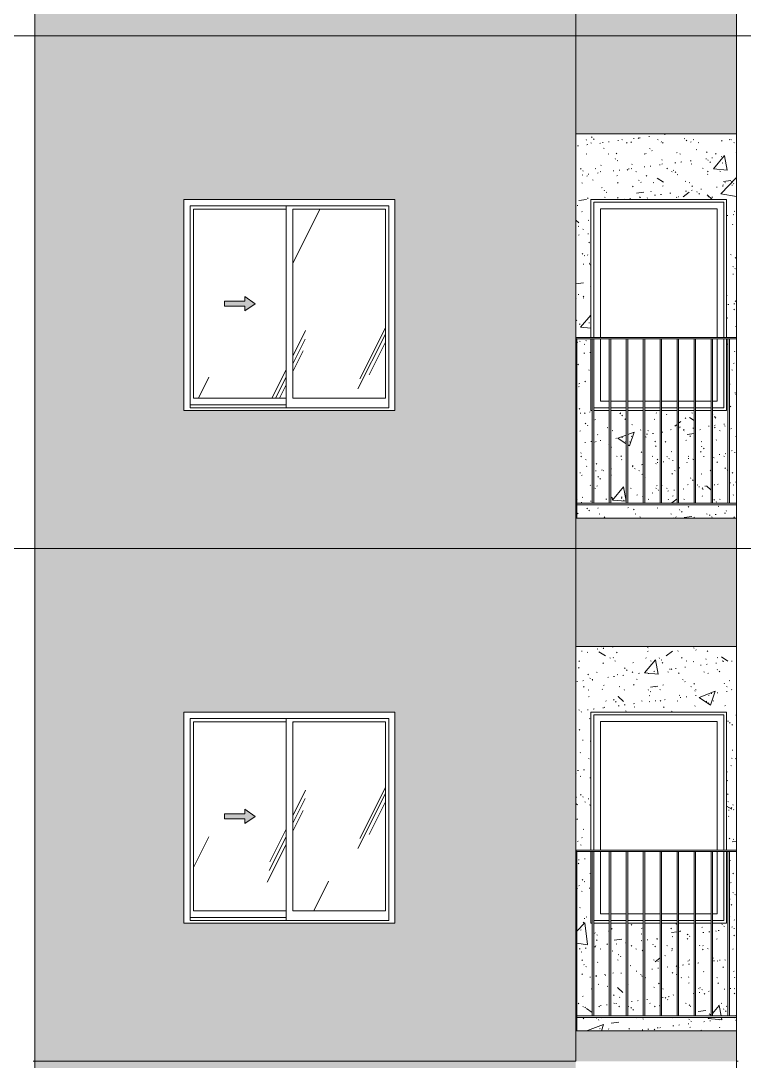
# Model space of a CAD drawing. Header units: millimetres. Extents: x 1240 to 198004, y -7796 to 35300.
# Drawn here: x 56753 to 61552, y 19200 to 26100 of the extents above; entities that cross this region are included whole.
import ezdxf

# ---------------------------------------------------------------- set-up
doc = ezdxf.new("R2010")
doc.units = ezdxf.units.MM
doc.linetypes.add('1 NÉT CALL OUT', pattern=[6, 3, -3])
doc.linetypes.add('Centre', pattern=[31.75, 6.35, -4.7625, 15.875, -4.7625])
for name, color, linetype, lineweight in [('0-1', 7, 'Continuous', 5), ('A-DETL-GENF', 92, 'Continuous', 9), ('A-DETL-GENF-2', 92, '1 NÉT CALL OUT', 9), ('A-FLOR-HRAL', 11, 'Continuous', 9), ('A-FLOR-HRAL-1', 253, 'Continuous', 9), ('A-FLOR-LEVL-2', 51, 'Centre', 9), ('A-GLAZ', 151, 'Continuous', 9), ('A-GLAZ-1', 7, 'Continuous', 9), ('A-GLAZ-3', 7, '1 NÉT CALL OUT', 9), ('A-WALL', 113, 'Continuous', 9), ('A-WALL-PATT-2', 9, 'Continuous', 9), ('A-WALL-PATT-4', 111, 'Continuous', 9), ('I-WALL', 2, 'Continuous', 9), ('I-WALL-1', 7, 'Continuous', 9)]:
    doc.layers.add(name, color=color, linetype=linetype, lineweight=lineweight)
pattern_1 = [(50, (377.7, 0), (1093.104, -95.634), [114.3, -1257.3]), (355, (377.7, 0), (-211.457, 1146.34), [91.44, -1005.84]), (100.451, (468.8, -8), (881.656, 1050.7), [97.14, -1068.54]), (46.184, (377.7, 304.8), (1626.475, -252.257), [171.45, -1885.95]), (96.636, (513.3, 283.8), (1424.416, 1484.565), [145.71, -1602.81]), (351.184, (377.7, 304.8), (1424.43, 1484.55), [137.16, -1508.76]), (21, (530.1, 228.6), (909.686, -613.591), [114.3, -1257.3]), (326, (530.1, 228.6), (370.812, 1105.129), [91.44, -1005.84]), (71.451, (606, 177.5), (1280.503, 491.528), [97.14, -1068.54]), (37.5, (377.74, 0), (18.5313, 507.3303), [50.292, -943.356, 50.292, -970.788, -1009.65]), (37.5, (377.74, 0), (18.5313, 507.3303), [-2014.728, 50.292, -959.358]), (7.5, (377.74, 0), (400.9178, 601.0836), [50.292, -531.876, 50.292, -920.496, -384.81]), (7.5, (377.74, 0), (400.9178, 601.0836), [-1552.956, 50.292, -334.518]), (327.5, (37.9, 0), (813.5452, -34.3737), [50.292, -330.708, 50.292, -1138.428, -1577.34]), (327.5, (37.9, 0), (813.5452, -34.3737), [-1569.72, 50.292, -1527.048]), (317.5, (-114.5, 0), (888.7755, 152.56), [50.292, -445.008, 50.292, -739.14, -1120.14]), (317.5, (-114.5, 0), (888.7755, 152.56), [-1284.732, 50.292, -1069.848])]
pattern_2 = [(37.5, (377.74, 0), (-4.79953, 146.8239), [5.029, -110.795, 5.029, -124.511, -123.825]), (37.5, (377.74, 0), (-4.79953, 146.8239), [-245.364, 5.029, -118.796]), (7.5, (377.74, 0), (134.85743, 215.0472), [5.029, -57.455, 5.029, -99.365, -40.005]), (7.5, (377.74, 0), (134.85743, 215.0472), [-166.878, 5.029, -34.976]), (327.5, (284.02, 0), (237.29776, 0.4316), [5.029, -33.071, 5.029, -132.131, -179.07]), (327.5, (284.02, 0), (237.29776, 0.4316), [-175.26, 5.029, -174.041]), (317.5, (284.02, 0), (229.06706, 66.8792), [5.029, -14.021, 5.029, -84.887, -102.87]), (317.5, (284.02, 0), (229.06706, 66.8792), [-108.966, 5.029, -97.841])]
pattern_3 = [(63.435, (2168, 104.33), (-0.001, 1524.001), [532.463, -2875.304]), (63.435, (644, 104.33), (-0.001, 1524.001), [532.463, -2875.304]), (63.435, (2897.55, 398.8), (-0.001, 1524.001), [532.463, -2875.304]), (63.435, (1373.55, 398.8), (-0.001, 1524.001), [532.463, -2875.304]), (63.435, (2787.1, 294.83), (-0.001, 1524.001), [532.463, -2875.304]), (63.435, (1263.1, 294.83), (-0.001, 1524.001), [532.463, -2875.304]), (63.435, (2674.6, 890.1), (-0.001, 1524.001), [258.802, -3148.965]), (63.435, (1150.6, 890.1), (-0.001, 1524.001), [258.802, -3148.965]), (63.435, (2600.96, 797.95), (-0.001, 1524.001), [532.463, -2875.304]), (63.435, (1076.96, 797.95), (-0.001, 1524.001), [532.463, -2875.304]), (63.435, (2613.95, 864.1), (-0.001, 1524.001), [532.463, -2875.304]), (63.435, (1089.95, 864.1), (-0.001, 1524.001), [532.463, -2875.304]), (63.435, (1999.1, 573.94), (-0.001, 1524.001), [532.463, -2875.304]), (63.435, (475.1, 573.94), (-0.001, 1524.001), [532.463, -2875.304]), (63.435, (2012.1, 651.9), (-0.001, 1524.001), [532.463, -2875.304]), (63.435, (488.1, 651.9), (-0.001, 1524.001), [532.463, -2875.304]), (63.435, (2015.6, 708.1), (-0.001, 1524.001), [532.463, -2875.304]), (63.435, (491.6, 708.1), (-0.001, 1524.001), [532.463, -2875.304])]
pattern_4 = [(63.435, (2168, 104.33), (-0.001, 1524.001), [532.463, -2875.304]), (63.435, (644, 104.33), (-0.001, 1524.001), [532.463, -2875.304]), (63.435, (2897.55, 398.8), (-0.001, 1524.001), [532.463, -2875.304]), (63.435, (1373.55, 398.8), (-0.001, 1524.001), [532.463, -2875.304]), (63.435, (2787.1, 294.83), (-0.001, 1524.001), [532.463, -2875.304]), (63.435, (1263.1, 294.83), (-0.001, 1524.001), [532.463, -2875.304]), (63.435, (2674.6, 890.1), (-0.001, 1524.001), [258.802, -3148.965]), (63.435, (1150.6, 890.1), (-0.001, 1524.001), [258.802, -3148.965]), (63.435, (2600.96, 797.95), (-0.001, 1524.001), [532.463, -2875.304]), (63.435, (1076.96, 797.95), (-0.001, 1524.001), [532.463, -2875.304]), (63.435, (2613.95, 864.1), (-0.001, 1524.001), [532.463, -2875.304]), (63.435, (1089.95, 864.1), (-0.001, 1524.001), [532.463, -2875.304]), (63.435, (1999.1, 573.94), (-0.001, 1524.001), [532.463, -2875.304]), (63.435, (475.1, 573.94), (-0.001, 1524.001), [532.463, -2875.304]), (63.435, (2012.1, 651.9), (-0.001, 1524.001), [532.463, -2875.304]), (63.435, (488.1, 651.9), (-0.001, 1524.001), [532.463, -2875.304]), (63.435, (2015.6, 708.1), (-0.001, 1524.001), [532.463, -2875.304]), (63.435, (491.6, 708.1), (-0.001, 1524.001), [532.463, -2875.304])]

# ---------------------------------------------------------------- blocks, each defined once
blk = doc.blocks.new('M_Fixed - 900 x 1400-901191-TKCS_MẶT ĐỨNG NỘI KHU 1')
at = {"layer": 'A-GLAZ-1'}
for p, q in [((68756, 7896), (69618, 7896)), ((68756, 7000), (68756, 7896)), ((69618, 7896), (69618, 7000)), ((68800, 7852), (69574, 7852)), ((68800, 7000), (68800, 7852)), ((69574, 7852), (69574, 7000)), ((68800, 6578), (68800, 6990)), ((69574, 6990), (69574, 6578)), ((69618, 6990), (69618, 6534)), ((68859, 6578), (68800, 6578)), ((68971.5, 6578), (68869, 6578)), ((69084, 6578), (68981.5, 6578)), ((69196.5, 6578), (69094, 6578)), ((69309, 6578), (69206.5, 6578)), ((69421.5, 6578), (69319, 6578)), ((69534, 6578), (69431.5, 6578)), ((69574, 6578), (69544, 6578)), ((68859, 6534), (68756.5, 6534)), ((68971.5, 6534), (68869, 6534)), ((69084, 6534), (68981.5, 6534)), ((69196.5, 6534), (69094, 6534)), ((69309, 6534), (69206.5, 6534)), ((69421.5, 6534), (69319, 6534)), ((69534, 6534), (69431.5, 6534)), ((69618, 6534), (69544, 6534))]:
    blk.add_line(p, q, dxfattribs=at)
blk = doc.blocks.new('Railing - 10mm-901206-TKCS_MẶT ĐỨNG NỘI KHU 1')
at = {"layer": 'A-FLOR-HRAL-1'}
for p, q in [((68746.5, 5900), (68746.5, 6990)), ((68756.5, 5900), (68756.5, 6990))]:
    blk.add_line(p, q, dxfattribs=at)
blk = doc.blocks.new('Railing - 50 x 10mm-V11-TKCS_MẶT ĐỨNG NỘI KHU 1')
at = {"layer": 'A-FLOR-HRAL-1'}
for p in [(60434.9, 6990), (60441.9, 5801.2)]:
    blk.add_line(p, (60441.9, 6990), dxfattribs=at)
blk = doc.blocks.new('Railing - Railing-V156-TKCS_MẶT ĐỨNG NỘI KHU 1')
at = {"layer": 'A-FLOR-HRAL-1'}
for p, q in [((60436.9, 12690), (60436.9, 12700)), ((60436.9, 12700), (61501.9, 12700)), ((61501.9, 12690), (60436.9, 12690))]:
    blk.add_line(p, q, dxfattribs=at)
for name, p in [('Railing - 50 x 10mm-V11-TKCS_MẶT ĐỨNG NỘI KHU 1', (0, 6800)), ('Railing - 10mm-901206-TKCS_MẶT ĐỨNG NỘI KHU 1', (-8202.1, 6800)), ('Railing - 10mm-901206-TKCS_MẶT ĐỨNG NỘI KHU 1', (-8089.6, 6800)), ('Railing - 10mm-901206-TKCS_MẶT ĐỨNG NỘI KHU 1', (-7977.1, 6800)), ('Railing - 10mm-901206-TKCS_MẶT ĐỨNG NỘI KHU 1', (-7864.6, 6800)), ('Railing - 10mm-901206-TKCS_MẶT ĐỨNG NỘI KHU 1', (-7752.1, 6800)), ('Railing - 10mm-901206-TKCS_MẶT ĐỨNG NỘI KHU 1', (-7639.6, 6800)), ('Railing - 10mm-901206-TKCS_MẶT ĐỨNG NỘI KHU 1', (-7527.1, 6800)), ('Railing - 10mm-901206-TKCS_MẶT ĐỨNG NỘI KHU 1', (-7414.6, 6800)), ('Railing - 10mm-901206-TKCS_MẶT ĐỨNG NỘI KHU 1', (-7302.1, 6800))]:
    blk.add_blockref(name, p)
blk = doc.blocks.new('Top Rail Type - Top Rail_Internal_-883276-TKCS_MẶT ĐỨNG NỘI KHU 1')
at = {"layer": 'A-FLOR-HRAL-1'}
for p, q in [((60436.9, 6990), (60436.9, 7000)), ((61501.9, 7000), (60436.9, 7000)), ((60436.9, 6990), (61501.9, 6990))]:
    blk.add_line(p, q, dxfattribs=at)
blk = doc.blocks.new('NCV_TKTC_TANG 6 - 8_rvt-1-TKCS_MẶT ĐỨNG NỘI KHU 1')
at = {"layer": 'A-WALL-PATT-2'}
h = blk.add_hatch(dxfattribs=at)
h.set_pattern_fill('FP_5', color=256, style=0, pattern_type=2)
h.set_pattern_definition(pattern_1)
h.paths.add_polyline_path([(61342.7, 22801.2), (61501.9, 22801.2), (61501.9, 22890), (60441.9, 22890), (60441.9, 22801.2), (60621.7, 22801.2)])
h.paths.add_polyline_path([(61444.4, 22900), (61444.4, 23990), (61434.9, 23990), (61434.9, 23515), (61341.9, 23515), (61341.9, 22900)])
h.paths.add_polyline_path([(60554.4, 22900), (60656.9, 22900), (60656.9, 23515), (60554.4, 23515), (60554.4, 23497.7)])
h.paths.add_polyline_path([(60666.9, 22900), (60769.4, 22900), (60769.4, 23515), (60666.9, 23515), (60666.9, 23398.3)])
h.paths.add_polyline_path([(60544.4, 22900), (60544.4, 23515), (60534.9, 23515), (60534.9, 23990), (60441.9, 23990), (60441.9, 22900)])
h.paths.add_polyline_path([(60779.4, 22900), (60881.9, 22900), (60881.9, 23515), (60779.4, 23515), (60779.4, 23298.9)])
h.paths.add_polyline_path([(60891.9, 22900), (60994.4, 22900), (60994.4, 23515), (60891.9, 23515), (60891.9, 23199.5)])
h.paths.add_polyline_path([(61004.4, 22900), (61106.9, 22900), (61106.9, 23515), (61004.4, 23515), (61004.4, 23100.1)])
h.paths.add_polyline_path([(61116.9, 22900), (61219.4, 22900), (61219.4, 23515), (61116.9, 23515), (61116.9, 23000.7)])
h.paths.add_polyline_path([(61229.4, 22900), (61331.9, 22900), (61331.9, 23515), (61229.4, 23515), (61229.4, 22901.3)])
h.paths.add_polyline_path([(61454.4, 22900), (61501.9, 22900), (61501.9, 23990), (61454.4, 23990), (61454.4, 23416.9)])
h.paths.add_polyline_path([(60434.9, 23990), (60436.9, 23990), (60436.9, 24000), (60534.9, 24000), (60534.9, 24915), (61434.9, 24915), (61434.9, 24000), (61501.9, 24000), (61501.9, 25350), (60434.9, 25350), (60434.9, 24914.4)])
h = blk.add_hatch(dxfattribs=at)
h.set_pattern_fill('FP_4', color=256, style=0, pattern_type=2)
h.set_pattern_definition(pattern_2)
h.paths.add_polyline_path([(61342.7, 22801.2), (61501.9, 22801.2), (61501.9, 22890), (60441.9, 22890), (60441.9, 22801.2), (60621.7, 22801.2)])
h.paths.add_polyline_path([(61444.4, 22900), (61444.4, 23990), (61434.9, 23990), (61434.9, 23515), (61341.9, 23515), (61341.9, 22900)])
h.paths.add_polyline_path([(60554.4, 22900), (60656.9, 22900), (60656.9, 23515), (60554.4, 23515), (60554.4, 23497.7)])
h.paths.add_polyline_path([(60666.9, 22900), (60769.4, 22900), (60769.4, 23515), (60666.9, 23515), (60666.9, 23398.3)])
h.paths.add_polyline_path([(60544.4, 22900), (60544.4, 23515), (60534.9, 23515), (60534.9, 23990), (60441.9, 23990), (60441.9, 22900)])
h.paths.add_polyline_path([(60779.4, 22900), (60881.9, 22900), (60881.9, 23515), (60779.4, 23515), (60779.4, 23298.9)])
h.paths.add_polyline_path([(60891.9, 22900), (60994.4, 22900), (60994.4, 23515), (60891.9, 23515), (60891.9, 23199.5)])
h.paths.add_polyline_path([(61004.4, 22900), (61106.9, 22900), (61106.9, 23515), (61004.4, 23515), (61004.4, 23100.1)])
h.paths.add_polyline_path([(61116.9, 22900), (61219.4, 22900), (61219.4, 23515), (61116.9, 23515), (61116.9, 23000.7)])
h.paths.add_polyline_path([(61229.4, 22900), (61331.9, 22900), (61331.9, 23515), (61229.4, 23515), (61229.4, 22901.3)])
h.paths.add_polyline_path([(61454.4, 22900), (61501.9, 22900), (61501.9, 23990), (61454.4, 23990), (61454.4, 23416.9)])
h.paths.add_polyline_path([(60434.9, 23990), (60436.9, 23990), (60436.9, 24000), (60534.9, 24000), (60534.9, 24915), (61434.9, 24915), (61434.9, 24000), (61501.9, 24000), (61501.9, 25350), (60434.9, 25350), (60434.9, 24914.4)])
at = {"layer": 'I-WALL-1'}
for p, q in [((60534.9, 24000), (60534.9, 24915)), ((60534.9, 24915), (61434.9, 24915)), ((61434.9, 24915), (61434.9, 24000)), ((60534.9, 23515), (60534.9, 23990)), ((61434.9, 23990), (61434.9, 23515)), ((60544.4, 23515), (60534.9, 23515)), ((60656.9, 23515), (60554.4, 23515)), ((60769.4, 23515), (60666.9, 23515)), ((60881.9, 23515), (60779.4, 23515)), ((60994.4, 23515), (60891.9, 23515)), ((61106.9, 23515), (61004.4, 23515)), ((61219.4, 23515), (61116.9, 23515)), ((61331.9, 23515), (61229.4, 23515)), ((61434.9, 23515), (61341.9, 23515))]:
    blk.add_line(p, q, dxfattribs=at)
at = {"layer": 'A-FLOR-HRAL'}
for name, p in [('Railing - Railing-V156-TKCS_MẶT ĐỨNG NỘI KHU 1', (0, 10200)), ('Top Rail Type - Top Rail_Internal_-883276-TKCS_MẶT ĐỨNG NỘI KHU 1', (0, 17000))]:
    blk.add_blockref(name, p, dxfattribs=at)
at = {"layer": 'A-GLAZ'}
blk.add_blockref('M_Fixed - 900 x 1400-901191-TKCS_MẶT ĐỨNG NỘI KHU 1', (-8202.1, 17000), dxfattribs=at)
blk = doc.blocks.new('NCV_TKTC_TANG 6 - 8_rvt-3-TKCS_MẶT ĐỨNG NỘI KHU 1')
at = {"layer": 'A-WALL-PATT-2'}
h = blk.add_hatch(dxfattribs=at)
h.set_pattern_fill('FP_31', color=256, style=0, pattern_type=2)
h.set_pattern_definition(pattern_1)
h.paths.add_polyline_path([(60621.7, 19401.2), (61501.9, 19401.2), (61501.9, 19490), (60441.9, 19490), (60441.9, 19401.2)])
h.paths.add_polyline_path([(61501.9, 19500), (61501.9, 20590), (61454.4, 20590), (61454.4, 19500)])
h.paths.add_polyline_path([(60554.4, 19500), (60656.9, 19500), (60656.9, 20115), (60554.4, 20115), (60554.4, 20097.7)])
h.paths.add_polyline_path([(60544.4, 19500), (60544.4, 20115), (60534.9, 20115), (60534.9, 20590), (60441.9, 20590), (60441.9, 19500)])
h.paths.add_polyline_path([(60769.4, 19500), (60769.4, 20115), (60666.9, 20115), (60666.9, 19500)])
h.paths.add_polyline_path([(60779.4, 19500), (60881.9, 19500), (60881.9, 20115), (60779.4, 20115), (60779.4, 19898.9)])
h.paths.add_polyline_path([(60891.9, 19500), (60994.4, 19500), (60994.4, 20115), (60891.9, 20115), (60891.9, 19799.5)])
h.paths.add_polyline_path([(61004.4, 19500), (61106.9, 19500), (61106.9, 20115), (61004.4, 20115), (61004.4, 19700.1)])
h.paths.add_polyline_path([(61116.9, 19500), (61219.4, 19500), (61219.4, 20115), (61116.9, 20115), (61116.9, 19600.7)])
h.paths.add_polyline_path([(61229.4, 19500), (61331.9, 19500), (61331.9, 20115), (61229.4, 20115), (61229.4, 19501.3)])
h.paths.add_polyline_path([(61444.4, 19500), (61444.4, 20590), (61434.9, 20590), (61434.9, 20115), (61341.9, 20115), (61341.9, 19500)])
h.paths.add_polyline_path([(60436.9, 20590), (60436.9, 20600), (60534.9, 20600), (60534.9, 21515), (61434.9, 21515), (61434.9, 20600), (61501.9, 20600), (61501.9, 21950), (60434.9, 21950), (60434.9, 20590)])
h = blk.add_hatch(dxfattribs=at)
h.set_pattern_fill('FP_32', color=256, style=0, pattern_type=2)
h.set_pattern_definition(pattern_2)
h.paths.add_polyline_path([(60621.7, 19401.2), (61501.9, 19401.2), (61501.9, 19490), (60441.9, 19490), (60441.9, 19401.2)])
h.paths.add_polyline_path([(61501.9, 19500), (61501.9, 20590), (61454.4, 20590), (61454.4, 19500)])
h.paths.add_polyline_path([(60554.4, 19500), (60656.9, 19500), (60656.9, 20115), (60554.4, 20115), (60554.4, 20097.7)])
h.paths.add_polyline_path([(60544.4, 19500), (60544.4, 20115), (60534.9, 20115), (60534.9, 20590), (60441.9, 20590), (60441.9, 19500)])
h.paths.add_polyline_path([(60769.4, 19500), (60769.4, 20115), (60666.9, 20115), (60666.9, 19500)])
h.paths.add_polyline_path([(60779.4, 19500), (60881.9, 19500), (60881.9, 20115), (60779.4, 20115), (60779.4, 19898.9)])
h.paths.add_polyline_path([(60891.9, 19500), (60994.4, 19500), (60994.4, 20115), (60891.9, 20115), (60891.9, 19799.5)])
h.paths.add_polyline_path([(61004.4, 19500), (61106.9, 19500), (61106.9, 20115), (61004.4, 20115), (61004.4, 19700.1)])
h.paths.add_polyline_path([(61116.9, 19500), (61219.4, 19500), (61219.4, 20115), (61116.9, 20115), (61116.9, 19600.7)])
h.paths.add_polyline_path([(61229.4, 19500), (61331.9, 19500), (61331.9, 20115), (61229.4, 20115), (61229.4, 19501.3)])
h.paths.add_polyline_path([(61444.4, 19500), (61444.4, 20590), (61434.9, 20590), (61434.9, 20115), (61341.9, 20115), (61341.9, 19500)])
h.paths.add_polyline_path([(60436.9, 20590), (60436.9, 20600), (60534.9, 20600), (60534.9, 21515), (61434.9, 21515), (61434.9, 20600), (61501.9, 20600), (61501.9, 21950), (60434.9, 21950), (60434.9, 20590)])
at = {"layer": 'I-WALL-1'}
for p, q in [((60534.9, 20600), (60534.9, 21515)), ((60534.9, 21515), (61434.9, 21515)), ((61434.9, 21515), (61434.9, 20600)), ((60534.9, 20115), (60534.9, 20590)), ((61434.9, 20590), (61434.9, 20115)), ((60544.4, 20115), (60534.9, 20115)), ((60656.9, 20115), (60554.4, 20115)), ((60769.4, 20115), (60666.9, 20115)), ((60881.9, 20115), (60779.4, 20115)), ((60994.4, 20115), (60891.9, 20115)), ((61106.9, 20115), (61004.4, 20115)), ((61219.4, 20115), (61116.9, 20115)), ((61331.9, 20115), (61229.4, 20115)), ((61434.9, 20115), (61341.9, 20115))]:
    blk.add_line(p, q, dxfattribs=at)
at = {"layer": 'A-FLOR-HRAL'}
for name, p in [('Railing - Railing-V156-TKCS_MẶT ĐỨNG NỘI KHU 1', (0, 6800)), ('Top Rail Type - Top Rail_Internal_-883276-TKCS_MẶT ĐỨNG NỘI KHU 1', (0, 13600))]:
    blk.add_blockref(name, p, dxfattribs=at)
at = {"layer": 'A-GLAZ'}
blk.add_blockref('M_Fixed - 900 x 1400-901191-TKCS_MẶT ĐỨNG NỘI KHU 1', (-8202.1, 13600), dxfattribs=at)
blk = doc.blocks.new('1_FAMILY RVT - W01-WxH 1400x1400xmm-V217-TKCS_MẶT ĐỨNG NỘI KHU 1')
at = {"layer": 'A-DETL-GENF-2'}
blk.add_hatch(color=256, dxfattribs=at).paths.add_polyline_path([(58239.8, 20776.5), (58307.5, 20823.9), (58239.8, 20871.4), (58239.8, 20840.9), (58104.3, 20840.9), (58104.3, 20807), (58239.8, 20807)])
at = {"layer": 'A-GLAZ'}
h = blk.add_hatch(dxfattribs=at)
h.set_pattern_fill('FP_2', color=256, style=0, pattern_type=2)
h.set_pattern_definition(pattern_3)
h.paths.add_polyline_path([(57898.8, 20197), (58513.1, 20197), (58513.1, 21450.9), (57898.8, 21450.9), (57898.8, 20811.2)])
h.paths.add_polyline_path([(58239.8, 20776.5), (58239.8, 20807), (58104.3, 20807), (58104.3, 20840.9), (58239.8, 20840.9), (58239.8, 20871.4), (58307.5, 20823.9), (58283.4, 20807)])
h = blk.add_hatch(dxfattribs=at)
h.set_pattern_fill('FP_2', color=256, style=0, pattern_type=2)
h.set_pattern_definition(pattern_3)
h.paths.add_polyline_path([(58557.5, 20197), (59171.8, 20197), (59171.8, 21450.9), (58557.5, 21450.9), (58557.5, 21074.5)])
at = {"layer": 'A-DETL-GENF'}
for p, q in [((58104.3, 20840.9), (58104.3, 20807)), ((58104.3, 20840.9), (58239.8, 20840.9)), ((58239.8, 20840.9), (58104.3, 20840.9)), ((58104.3, 20840.9), (58104.3, 20807)), ((58239.8, 20871.4), (58239.8, 20840.9)), ((58307.5, 20823.9), (58239.8, 20871.4)), ((58307.5, 20823.9), (58239.8, 20871.4)), ((58239.8, 20871.4), (58239.8, 20840.9)), ((58104.3, 20807), (58239.8, 20807)), ((58104.3, 20807), (58239.8, 20807)), ((58307.5, 20823.9), (58239.8, 20776.5)), ((58239.8, 20776.5), (58307.5, 20823.9)), ((58239.8, 20807), (58239.8, 20776.5)), ((58239.8, 20807), (58239.8, 20776.5))]:
    blk.add_line(p, q, dxfattribs=at)
at = {"layer": 'A-GLAZ'}
for p, q in [((59235.3, 21514.4), (57835.3, 21514.4)), ((57835.3, 21514.4), (57835.3, 20114.4)), ((57876.2, 21473.5), (59194.4, 21473.5)), ((57876.2, 20133.5), (57876.2, 21473.5)), ((58513.1, 21473.5), (58513.1, 20133.5)), ((59194.4, 20133.5), (59194.4, 21473.5)), ((59235.3, 21514.4), (59235.3, 20114.4)), ((57898.8, 21450.9), (57898.8, 20197)), ((58513.1, 21450.9), (57898.8, 21450.9)), ((58557.5, 20197), (58557.5, 21450.9)), ((58557.5, 21450.9), (59171.8, 21450.9)), ((59171.8, 21450.9), (59171.8, 20197)), ((58513.1, 20152.5), (57876.2, 20152.5)), ((58513.1, 20152.5), (57876.2, 20152.5)), ((57898.8, 20197), (58513.1, 20197)), ((59171.8, 20197), (58557.5, 20197)), ((59235.3, 20114.4), (57835.3, 20114.4)), ((59194.4, 20133.5), (57876.2, 20133.5))]:
    blk.add_line(p, q, dxfattribs=at)
blk = doc.blocks.new('1_FAMILY RVT - W01-WxH 1400x1400xmm-V234-TKCS_MẶT ĐỨNG NỘI KHU 1')
at = {"layer": 'A-DETL-GENF-2'}
blk.add_hatch(color=256, dxfattribs=at).paths.add_polyline_path([(58239.8, 24176.5), (58307.5, 24223.9), (58239.8, 24271.4), (58239.8, 24240.9), (58104.3, 24240.9), (58104.3, 24207), (58239.8, 24207)])
at = {"layer": 'A-GLAZ'}
h = blk.add_hatch(dxfattribs=at)
h.set_pattern_fill('FP_7', color=256, style=0, pattern_type=2)
h.set_pattern_definition(pattern_4)
h.paths.add_polyline_path([(58038.3, 23597), (58513.1, 23597), (58513.1, 24850.9), (57898.8, 24850.9), (57898.8, 23597)])
h.paths.add_polyline_path([(58239.8, 24176.5), (58239.8, 24207), (58104.3, 24207), (58104.3, 24240.9), (58239.8, 24240.9), (58239.8, 24271.4), (58307.5, 24223.9), (58283.4, 24207)])
h = blk.add_hatch(dxfattribs=at)
h.set_pattern_fill('FP_7', color=256, style=0, pattern_type=2)
h.set_pattern_definition(pattern_4)
h.paths.add_polyline_path([(58557.5, 23597), (59171.8, 23597), (59171.8, 24850.9), (58557.5, 24850.9), (58557.5, 23861.1)])
at = {"layer": 'A-DETL-GENF'}
for p, q in [((58104.3, 24240.9), (58104.3, 24207)), ((58104.3, 24240.9), (58239.8, 24240.9)), ((58239.8, 24240.9), (58104.3, 24240.9)), ((58104.3, 24240.9), (58104.3, 24207)), ((58239.8, 24271.4), (58239.8, 24240.9)), ((58307.5, 24223.9), (58239.8, 24271.4)), ((58307.5, 24223.9), (58239.8, 24271.4)), ((58239.8, 24271.4), (58239.8, 24240.9)), ((58307.5, 24223.9), (58239.8, 24176.5)), ((58239.8, 24176.5), (58307.5, 24223.9)), ((58104.3, 24207), (58239.8, 24207)), ((58104.3, 24207), (58239.8, 24207)), ((58239.8, 24207), (58239.8, 24176.5)), ((58239.8, 24207), (58239.8, 24176.5))]:
    blk.add_line(p, q, dxfattribs=at)
at = {"layer": 'A-GLAZ'}
for p, q in [((59235.3, 24914.4), (57835.3, 24914.4)), ((57835.3, 24914.4), (57835.3, 23514.4)), ((59235.3, 24914.4), (59235.3, 23514.4)), ((57876.2, 24873.5), (59194.4, 24873.5)), ((57876.2, 23533.5), (57876.2, 24873.5)), ((57898.8, 24850.9), (57898.8, 23597)), ((58513.1, 24850.9), (57898.8, 24850.9)), ((58513.1, 24873.5), (58513.1, 23533.5)), ((58557.5, 23597), (58557.5, 24850.9)), ((58557.5, 24850.9), (59171.8, 24850.9)), ((59171.8, 24850.9), (59171.8, 23597)), ((59194.4, 23533.5), (59194.4, 24873.5)), ((58513.1, 23552.5), (57876.2, 23552.5)), ((58513.1, 23552.5), (57876.2, 23552.5)), ((59194.4, 23533.5), (57876.2, 23533.5)), ((57898.8, 23597), (58513.1, 23597)), ((59171.8, 23597), (58557.5, 23597)), ((59235.3, 23514.4), (57835.3, 23514.4))]:
    blk.add_line(p, q, dxfattribs=at)

msp = doc.modelspace()

# ---------------------------------------------------------------- hatches: boundary and pattern name
at = {"layer": 'A-WALL-PATT-4'}
h = msp.add_hatch(color=256, dxfattribs=at)
h.paths.add_polyline_path([(58038.3, 26000), (60434.9, 26000), (60434.9, 29400), (56845.3, 29400), (56845.3, 26000)])
h.paths.add_polyline_path([(59194.4, 26914.4), (57835.3, 26914.4), (57835.3, 28314.4), (59235.3, 28314.4), (59235.3, 26914.4)])
for points in [[(61501.9, 26000), (61501.9, 26201.2), (60434.9, 26201.2), (60434.9, 26000), (60621.7, 26000)], [(61501.9, 25350), (61501.9, 26000), (60434.9, 26000), (60434.9, 25350), (60621.7, 25350)], [(60621.7, 22600), (61501.9, 22600), (61501.9, 22801.2), (60434.9, 22801.2), (60434.9, 22600)], [(61501.9, 21950), (61501.9, 22600), (60434.9, 22600), (60434.9, 21950), (60621.7, 21950)], [(61501.9, 19200), (61501.9, 19401.2), (60434.9, 19401.2), (60434.9, 19200), (60621.7, 19200)]]:
    msp.add_hatch(color=256, dxfattribs=at).paths.add_polyline_path(points)
h = msp.add_hatch(color=256, dxfattribs=at)
h.paths.add_polyline_path([(56845.3, 22600), (60434.9, 22600), (60434.9, 26000), (56845.3, 26000), (56845.3, 22603.5)])
h.paths.add_polyline_path([(57876.2, 23514.4), (57835.3, 23514.4), (57835.3, 24914.4), (59235.3, 24914.4), (59235.3, 23514.4), (58038.3, 23514.4)])
h = msp.add_hatch(color=256, dxfattribs=at)
h.paths.add_polyline_path([(60434.9, 19200), (60434.9, 22600), (56845.3, 22600), (56845.3, 19200), (59330, 19200)])
h.paths.add_polyline_path([(59235.3, 20114.4), (57835.3, 20114.4), (57835.3, 21514.4), (59235.3, 21514.4), (59235.3, 20133.5)])
h = msp.add_hatch(color=256, dxfattribs=at)
h.paths.add_polyline_path([(58038.3, 15800), (60434.9, 15800), (60434.9, 19200), (56845.3, 19200), (56845.3, 15800)])
h.paths.add_polyline_path([(57835.3, 16714.4), (57835.3, 18114.4), (59235.3, 18114.4), (59235.3, 16714.4), (57876.2, 16714.4)])

# ---------------------------------------------------------------- linework, layer by layer
at = {"layer": 'A-FLOR-LEVL-2'}
for p, q in [((1240.2, 26000), (91585, 26000)), ((1240.2, 22600), (91585, 22600))]:
    msp.add_line(p, q, dxfattribs=at)
at = {"layer": 'A-WALL'}
for p, q in [((56845.3, 29400), (56845.3, 5600)), ((60434.9, 26000), (60434.9, 29400)), ((61501.9, 5600), (61501.9, 29400)), ((53301.9, 26000), (60434.9, 26000)), ((60434.9, 26000), (56835.3, 26000)), ((61501.9, 26000), (61511.9, 26000)), ((61501.9, 26000), (68634.9, 26000)), ((60434.9, 19200), (60434.9, 25350)), ((53301.9, 22600), (60434.9, 22600)), ((60434.9, 22600), (56835.3, 22600)), ((61501.9, 22600), (61511.9, 22600)), ((61501.9, 22600), (68634.9, 22600)), ((60434.9, 19200), (56835.3, 19200)), ((61501.9, 19200), (61511.9, 19200))]:
    msp.add_line(p, q, dxfattribs=at)
at = {"layer": 'I-WALL'}
for p, q in [((61501.9, 26000), (60434.9, 26000)), ((60434.9, 26000), (60434.9, 25350)), ((60434.9, 25350), (61501.9, 25350)), ((61501.9, 22801.2), (60434.9, 22801.2)), ((61501.9, 22600), (60434.9, 22600)), ((60434.9, 21950), (61501.9, 21950)), ((61501.9, 19401.2), (60434.9, 19401.2))]:
    msp.add_line(p, q, dxfattribs=at)

# ---------------------------------------------------------------- block references
at = {"layer": '0-1'}
for name in ['NCV_TKTC_TANG 6 - 8_rvt-1-TKCS_MẶT ĐỨNG NỘI KHU 1', 'NCV_TKTC_TANG 6 - 8_rvt-3-TKCS_MẶT ĐỨNG NỘI KHU 1']:
    msp.add_blockref(name, (0, 0), dxfattribs=at)
at = {"layer": 'A-GLAZ-3'}
for name in ['1_FAMILY RVT - W01-WxH 1400x1400xmm-V234-TKCS_MẶT ĐỨNG NỘI KHU 1', '1_FAMILY RVT - W01-WxH 1400x1400xmm-V217-TKCS_MẶT ĐỨNG NỘI KHU 1']:
    msp.add_blockref(name, (0, 0), dxfattribs=at)

doc.saveas('drawing.dxf')
